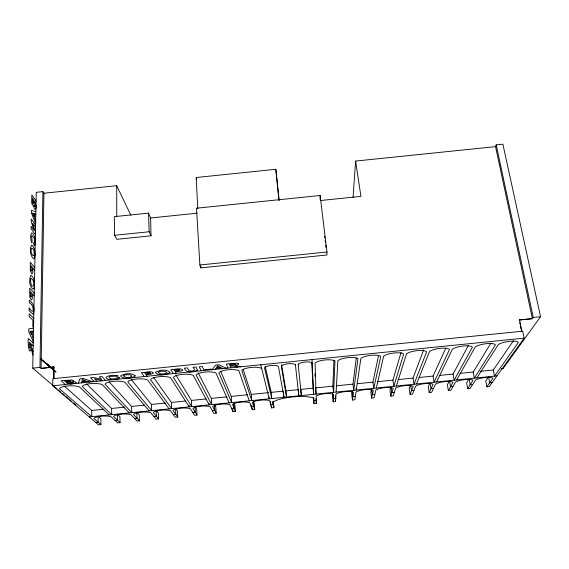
<?xml version="1.0" encoding="UTF-8"?>
<svg xmlns="http://www.w3.org/2000/svg" width="569" height="569" viewBox="0 0 569 569"><rect width="100%" height="100%" fill="white"/><g stroke="black" fill="none" stroke-linecap="round" stroke-linejoin="round"><path stroke-width="0.85" d="M326.969 251.996L326.94 254.99L200.885 267.864L199.875 264.99L196.497 208.204L320.105 195.494L326.969 251.996L199.875 264.99M95.706 422.44L98.153 422.191L98.096 416.138L100.855 418.592L100.919 424.581L98.494 424.823L52.739 385.789L52.81 378.705L522.719 331.186L524.17 338.15L489.304 386.543L486.879 386.785L485.777 380.903L488.579 376.827L489.71 382.802L492.178 382.553M53.92 378.84L53.778 366.841L41.103 368.406L39.958 367.396L32.746 368.129L36.274 192.315L42.903 191.632L43.948 193.211L41.103 368.406L54.041 367.09M39.958 367.396L42.903 191.632M36.018 205.075C36.921 210.886 33.706 210.487 33.663 205.459L33.486 205.921C30.271 204.648 32.348 197.607 31.793 194.861L36.096 201.085M332.573 393.364L333.157 401.806L335.582 401.565L336.002 394.132A9.239 2.262 -6.5 0 1 344.885 391.664A9.239 2.262 -6.5 0 1 353.463 392.375L352.439 400.014L354.871 399.772L355.974 392.119A9.168 2.233 -6.8 0 1 364.942 389.644A9.168 2.233 -6.8 0 1 373.321 390.377L371.621 398.087L374.046 397.845L375.832 390.121A9.189 2.233 -7.1 0 1 384.943 387.631A9.189 2.233 -7.1 0 1 393.179 388.378L390.803 396.159L393.236 395.91L395.697 388.122A9.303 2.248 -7.4 0 1 405.014 385.611A9.303 2.248 -7.4 0 1 413.179 386.365L410.064 394.367L412.489 394.125L415.697 386.109A9.246 2.219 -7.8 0 1 425.093 383.591A9.246 2.219 -7.8 0 1 433.059 384.36L429.182 392.589L431.608 392.347L435.577 384.111A9.282 2.212 -8.1 0 1 445.122 381.579A9.282 2.212 -8.1 0 1 452.945 382.361L448.365 390.661L450.79 390.412L455.463 382.105A9.41 2.226 -8.4 0 1 465.222 379.551A9.41 2.226 -8.4 0 1 472.974 380.348L467.675 388.719L470.108 388.471L475.492 380.092A9.367 2.198 -8.7 0 1 485.329 377.524A9.367 2.198 -8.7 0 1 492.875 378.342L486.879 386.785M315.525 388.805L316.094 394.089L315.07 363.043A10.505 2.959 -6.3 0 1 325.041 359.957A10.505 2.959 -6.3 0 1 334.992 361.031L333.583 392.326L332.865 386.166L333.925 360.177M333.157 401.806L333.491 394.381A9.14 2.24 -6.1 0 0 324.835 393.684A9.14 2.24 -6.1 0 0 316.165 396.131L316.407 403.35L313.974 403.592L313.341 397.66M336.115 392.069L337.886 360.739A10.619 2.98 -6.7 0 1 348.121 357.624A10.619 2.98 -6.7 0 1 357.965 358.712L353.74 390.298L352.965 384.139L356.286 357.922M353.05 197.358L355.611 161.063L495.542 146.631L496.189 144.867L502.889 144.177L540.55 316.705L502.939 368.691L501.218 368.861M351.969 391.977L351.699 394.097L352.439 400.014M371.429 389.317L370.832 392.169L371.621 398.087M356.052 388.286L356.279 390.042L360.853 358.42A10.548 2.952 -7.2 0 1 371.216 355.298A10.548 2.952 -7.2 0 1 380.796 356.407L373.776 388.278L372.944 382.126L378.563 355.511M376.315 388.022L383.691 356.116A10.583 2.945 -7.6 0 1 394.239 352.965A10.583 2.945 -7.6 0 1 403.641 354.103L393.826 386.266L392.937 380.113L401.117 352.261M390.811 387.368L389.964 390.242L390.803 396.159M81.374 382.894L81.673 381.913L87.42 381.33L89.539 382.069M396.365 386.01L406.536 353.804A10.719 2.966 -8 0 1 417.354 350.632A10.719 2.966 -8 0 1 426.643 351.777L414.012 384.231L413.066 378.086L423.656 349.864M78.309 383.2L79.959 378.798L83.067 378.485L92.69 381.749M410.306 385.433L409.168 388.463L410.064 394.367M416.551 383.975L429.538 351.486A10.669 2.923 -8.5 0 1 440.477 348.299A10.669 2.923 -8.5 0 1 449.517 349.466L434.076 382.212L433.073 376.073L445.783 348.157M429.68 383.513L428.237 386.692L429.182 392.589M436.615 381.955L452.412 349.174A10.719 2.909 -8.9 0 1 463.543 345.966A10.719 2.909 -8.9 0 1 472.398 347.154L454.147 380.192L453.088 374.053L468.259 345.646M456.687 379.936L475.293 346.862A10.882 2.923 -9.2 0 1 486.687 343.626A10.882 2.923 -9.2 0 1 495.435 344.828L474.354 378.157L473.237 372.026L490.848 343.249M468.692 379.459L466.63 382.83L467.675 388.719M476.9 377.901L498.33 344.537A10.854 2.881 -9.6 0 1 509.845 341.286A10.854 2.881 -9.6 0 1 518.338 342.517L494.447 376.13L493.273 370.006L513.402 340.76M495.542 146.631L532.399 318.661L519.333 319.984L532.399 318.661L533.26 317.445L496.189 144.867M215.046 369.388L215.836 368.356L221.604 367.773L223.233 368.556M211.967 369.694L215.822 365.063L218.944 364.75L226.391 368.235M33.543 328.235L28.806 328.875L28.742 331.755L33.279 341.592M70.193 384.025L74.653 383.478L76.317 382.475L74.845 381.699L72.448 381.557L73.735 380.796L71.979 379.985L61.082 380.711L65.314 384.516M43.948 193.211L116.702 185.707L130.834 215.167M197.799 208.766L196.198 177.507L275.837 169.292L279.123 200.203M148.516 213.133L114.277 216.654L114.625 235.296L116.823 239.314L151.013 235.808L150.614 217.977L148.516 213.133L149.178 231.754L151.013 235.808M150.614 217.977L197.137 213.197M321.008 200.466L360.924 196.369L355.611 161.063M114.625 235.296L149.178 231.754M533.26 317.445L540.55 316.705M52.739 385.789L524.17 338.15M501.396 368.62L503.117 368.442M64.19 385.953L91.716 410.455L103.864 409.232M86.588 383.883L111.588 408.457L124.703 407.134M109.127 381.82L131.588 406.444L144.618 405.128M131.503 379.786L151.475 404.438L165.38 403.037M153.786 377.66L171.369 402.432L185.38 401.024M175.828 374.9L191.404 400.42L206.184 398.926M198.14 372.766L211.312 398.407L226.974 396.835M220.786 371.45L231.234 396.401L247.771 394.737M243.162 369.345L251.292 394.381L268.703 392.631M265.182 366.408L271.228 392.375L283.412 391.145M281.591 364.75L285.937 390.896L298.184 389.658L298.803 395.825L295.354 364.245M312.964 388.172L300.709 389.402L301.342 395.576L298.163 363.961M315.425 387.923L332.865 386.166M336.272 385.825L352.965 384.139M357.24 383.712L372.944 382.126M377.226 381.699L392.937 380.113M398.108 379.594L413.066 378.086M419.09 377.482L433.073 376.073M439.979 375.376L453.088 374.053M459.994 373.356L473.237 372.026M480.151 371.329L493.273 370.006M89.241 416.928L496.993 375.874M115.08 420.491L117.534 420.242L117.42 414.189M134.583 418.528L137.037 418.279L136.873 412.233L139.284 414.872L139.455 420.854L137.029 421.096L130.998 414.765A9.374 2.212 -2.9 0 0 120.884 414.218A9.374 2.212 -2.9 0 0 113.622 416.515L120.059 422.653L117.634 422.902L111.119 416.764A9.324 2.176 -2.6 0 0 100.933 416.224A9.324 2.176 -2.6 0 0 93.878 418.5L100.919 424.581M153.979 416.579L156.432 416.33L156.212 410.285L158.374 412.952L158.595 418.926L156.169 419.168L150.757 412.774A9.253 2.198 -3.2 0 0 140.842 412.205A9.253 2.198 -3.2 0 0 133.495 414.509L139.455 420.854M173.374 414.623L175.828 414.381L175.601 409.203M192.905 412.66L195.366 412.411L195.089 407.24M212.322 410.711L214.783 410.462L214.406 404.431M231.747 408.755L234.208 408.506L233.838 403.336M355.369 396.316L352.901 396.565L352.261 391.422M374.85 394.36L372.389 394.609L371.692 389.459M394.345 392.397L391.877 392.646L391.145 387.503M413.969 390.419L411.501 390.668L410.718 385.533M433.478 388.456L431.01 388.705L430.178 383.577M452.995 386.493L450.527 386.742L449.51 380.761L447.369 384.765L448.365 390.661M472.647 384.516L470.172 384.765L469.254 379.644M176.041 409.011L177.471 411.031L177.741 416.999L175.316 417.248L170.522 410.79A9.218 2.205 -3.5 0 0 160.743 410.199A9.218 2.205 -3.5 0 0 153.26 412.525L158.595 418.926M195.452 407.055L196.696 409.097L197.023 415.064L194.598 415.306L190.423 408.784A9.282 2.233 -3.8 0 0 180.722 408.193A9.282 2.233 -3.8 0 0 173.026 410.534L177.741 416.999M214.762 405.121L215.829 407.205L216.206 413.165L213.78 413.407L210.21 406.792A9.168 2.226 -4.1 0 0 200.708 406.181A9.168 2.226 -4.1 0 0 192.927 408.528L197.023 415.064M216.206 413.165L212.714 406.543A9.154 2.226 -4.4 0 1 220.637 404.175A9.154 2.226 -4.4 0 1 230.004 404.801L232.998 411.593L235.424 411.344L234.997 405.391L234.079 403.208M235.424 411.344L232.508 404.545A9.225 2.255 -4.7 0 1 240.637 402.162A9.225 2.255 -4.7 0 1 249.926 402.795L252.287 409.652L254.713 409.403L254.236 403.457L253.518 401.252M254.713 409.403L252.437 402.539A9.132 2.233 -5.1 0 1 260.645 400.142A9.132 2.233 -5.1 0 1 269.742 400.804L271.498 407.866L273.924 407.617L273.397 401.678M33.486 331.073L32.426 331.151L32.319 336.485L33.336 338.655M102.719 380.732L94.532 378.819L96.943 381.322M237.394 367.126L233.233 366.016L230.21 366.095L230.843 367.787M240.865 366.777L235.274 365.483L238.61 364.402L238.439 363.627L237.031 363.2L226.37 363.996L227.934 368.079M35.883 211.746L31.444 210.324L31.387 212.891L35.641 223.688M35.833 214.285L34.837 213.901L34.737 218.674L35.691 221.064M43.08 360.902L44.268 361.976M51.608 368.328L46.053 363.435L55.918 371.934L40.79 358.918L43.507 361.386M45.378 362.759L46.132 363.378M46.494 363.797L49.645 366.514M46.708 363.868L46.139 363.534L46.992 364.267L44.901 362.531M49.702 366.628L49.126 366.123L50.541 367.325M49.325 366.301L50.712 367.467L48.273 365.561M48.6 365.44L45.698 363.036M51.615 368.221L49.901 366.849L51.21 367.987M44.659 362.311L46.992 364.167M49.389 366.13L47.632 364.765M47.334 364.743L49.183 366.223L40.883 358.975M51.16 367.759L52.056 368.548M46.231 363.598L47.419 364.644M55.243 371.429L55.847 371.891L52.135 368.605M49.119 366.031L48.721 365.782M50.677 367.446L49.773 366.6M50.349 367.14L47.746 364.864M47.191 364.473L47.995 365.177M48.109 365.277L48.329 365.447M49.105 366.137L49.539 366.415M49.887 366.948L54.055 370.391M32.746 368.129L56.879 388.762M58.223 389.914L60.904 392.205M62.241 393.35L64.254 395.071M65.591 396.216L68.273 398.513M69.617 399.658L71.63 401.38M73.508 402.987L76.018 405.135M44.254 362.04L45.043 362.723M46.63 363.947L47.078 364.38M33.194 345.746L31.267 343.946L31.451 346.926L33.066 351.891M109.163 414.922L79.361 386.856A10.804 2.852 -1.6 0 0 67.384 385.988A10.804 2.852 -1.6 0 0 59.546 388.855L91.758 416.672L91.716 410.455M33.244 343.036L28.592 338.64C27.205 338.562 29.026 357.759 31.053 348.612L33.002 355.163M118.053 414.808L119.938 416.672L120.059 422.653M33.557 327.673L32.789 326.912L32.924 320.276L29.126 316.4L29.183 313.718L33.742 318.412M94.248 381.593L90.492 377.738L93.352 377.446L101.744 379.445L99.319 376.842L102.05 376.564L105.628 380.441M129.22 412.902L102.2 384.544A10.847 2.895 -2 0 0 90.336 383.67A10.847 2.895 -2 0 0 82.235 386.564L111.688 414.666L111.588 408.457M34.197 295.795L32.497 293.91L32.248 298.846L31.302 299.963L29.759 296.762L29.716 288.134L34.247 293.206M149.163 410.896L124.91 382.254A10.69 2.888 -2.3 0 0 113.295 381.351A10.69 2.888 -2.3 0 0 105.08 384.26L131.745 412.646L131.588 406.444M34.709 270.211L33.038 268.205L32.789 273.006L31.857 274.002L30.342 270.723L30.292 262.288L34.759 267.686M35.42 234.542L31.039 228.724L31.089 226.426L34.026 230.353L31.203 221.441L31.252 219.051L35.612 224.99M144.313 376.536L141.375 372.588C144.931 373.15 150.629 370.035 153.523 373.044L151.731 374.068L146.133 374.765L147.215 376.237M169.114 408.883L147.634 379.957A10.64 2.902 -2.7 0 0 136.197 379.039A10.64 2.902 -2.7 0 0 127.79 381.963L151.688 410.64L151.475 404.438M35.57 227.244L32.739 223.411L35.47 232.095M173.289 373.605L170.821 369.615C174.555 369.928 179.292 367.503 182.713 369.729L182.585 370.405L180.899 371.116L175.288 371.82L176.191 373.314M201.241 370.782L199.25 366.777L202.201 366.479L203.816 369.814L211.049 369.082L211.355 369.758M229.136 402.845L216 373.051A10.534 2.937 -4 0 0 205.11 372.076A10.534 2.937 -4 0 0 196.127 375.063L211.689 404.602L211.312 398.407M249.25 400.818L238.909 370.739A10.612 2.973 -4.4 0 0 228.126 369.75A10.612 2.973 -4.4 0 0 218.887 372.759L231.668 402.589L231.234 396.401M196.198 177.507L196.689 179.214M260.773 364.765L269.244 398.805L269.087 397.041M273.924 407.617L272.679 402.361A22.148 5.356 -5.6 0 1 292.736 396.913A22.148 5.356 -5.6 0 1 313.732 398.229L313.974 403.592M519.846 322.459L521.73 331.535L519.525 319.686M324.622 236.235L324.835 237.977M325.162 240.587L325.383 242.33M325.71 244.94L326.037 247.551M335.468 395.711L335.767 398.293L333.306 398.535L332.701 393.385M335.383 399.872L335.582 401.565M316.115 398.528L316.3 400.249L313.839 400.498L313.562 397.916M316.037 399.957L316.407 403.35M275.837 169.292L278.966 200.423M285.937 390.896L286.52 397.062L281.378 366.45A7.034 1.992 -5.6 0 1 288.092 363.755A7.034 1.992 -5.6 0 1 295.368 365.035M283.49 392.027L283.661 393.791M283.824 395.555L283.988 397.318L278.49 366.742A6.999 1.977 -5.2 0 0 271.121 365.483A6.999 1.977 -5.2 0 0 264.571 368.15L271.776 398.549L271.228 392.375M272.9 401.145L273.205 404.58L270.744 404.829L270.439 401.387M271.349 406.166L271.498 407.866M253.347 401.373L253.76 406.536L251.299 406.785L251.164 405.064M251.292 394.381L251.783 400.562L241.797 370.447A10.498 2.952 -4.9 0 1 251.157 367.425A10.498 2.952 -4.9 0 1 261.69 368.442M252.152 407.952L252.287 409.652M232.877 409.886L232.998 411.593M200.779 266.278L200.885 267.864M209.058 403.087L209.164 404.851L193.247 375.348A10.562 2.93 -3.6 0 0 182.172 374.395A10.562 2.93 -3.6 0 0 173.381 377.361L191.725 406.607L191.404 400.42M189.107 405.092L189.2 406.863L170.508 377.645A10.697 2.945 -3.1 0 0 159.178 376.714A10.697 2.945 -3.1 0 0 150.508 379.665L171.639 408.627L171.369 402.432M311.72 362.588L313.562 394.345L312.018 359.587M314.927 373.79L315.02 376.436M53.778 366.841L53.906 378.819M320.105 195.494L320.134 199.712M116.702 185.707L116.773 216.22M298.256 364.743A6.999 1.977 -5.9 0 1 305.076 362.048A6.999 1.977 -5.9 0 1 312.182 363.335M30.406 292.886L30.456 295.467A1.814 0.562 83.7 0 0 30.982 296.954L31.587 296.477L31.729 293.056L30.434 291.62L30.406 292.886M30.975 266.996L31.018 269.528A1.792 0.548 83.1 0 0 31.537 271.036L32.134 270.624L32.277 267.295L30.996 265.759L30.975 266.996M34.147 202.699C33.678 207.08 35.939 208.83 35.328 202.422L34.183 200.772L34.147 202.699M29.282 344.281L29.304 346.962L29.986 348.342A1.558 0.498 84.9 0 0 30.363 347.687L30.52 343.249L29.325 342.14L29.282 344.281M32.433 199.676C31.857 203.944 34.005 205.708 33.464 199.74L32.461 198.297L32.433 199.676M31.636 331.215L31.558 334.864L29.873 331.343L31.636 331.215M34.09 213.631L34.026 216.889L32.447 212.998L34.09 213.631M29.19 308.049L29.133 310.724L33.045 314.259C35.193 309.65 33.784 303.213 29.368 300.204L29.304 302.857C33.678 303.91 35.221 317.225 29.19 308.049M35.271 242.273L34.858 245.068L34.097 245.644L33.535 242.778L34.126 242.835A2.753 0.818 82.5 0 0 34.517 241.27L34.453 239.947A3.03 0.903 82.5 0 0 34.012 238.013L32.099 235.516A3.087 0.925 82.4 0 0 31.594 236.249L32.17 240.936L31.907 243.127C30.74 240.018 29.766 235.722 31.772 232.885L32.646 233.226L34.083 235.417A6.01 1.792 82.5 0 1 35.001 238.688L35.271 242.273M35.015 254.898L34.609 257.949L33.585 258.845C30.107 255.723 29.488 249.307 31.409 245.26L31.743 245.168C34.809 247.181 34.901 251.576 35.015 254.898M34.41 285.019L33.998 288.199L32.952 289.244C29.261 286.257 28.877 279.642 30.74 275.552L31.082 275.424C34.282 277.217 34.275 281.762 34.41 285.019M30.577 279.827C31.032 293.184 37.412 281.776 30.975 278.426A3.442 1.06 83.4 0 0 30.577 279.827M34.261 253.945C33.727 259.272 30.065 251.498 31.238 249.4A3.4 1.024 82.7 0 1 31.636 248.084C33.891 248.283 34.204 252.024 34.261 253.945M158.58 372.268L158.559 372.574C160.394 374.765 164.69 374.238 166.817 372.716L165.558 371.308L160.97 371.23A3.656 1.038 -3.1 0 0 159.121 371.756L158.58 372.268M235.701 364.316L235.687 364.494A1.593 0.462 -4.5 0 1 234.755 364.907L229.968 365.447L229.577 364.402L234.03 363.968L235.701 364.316M135.145 375.775L135.102 376.209C131.197 378.577 124.12 379.559 120.6 376.18L120.713 375.675C124.725 373.463 131.574 372.482 135.145 375.775M169.911 372.261L169.811 372.702C165.956 374.95 158.765 376.216 155.501 372.659L155.678 372.14C159.626 370.042 166.582 368.797 169.911 372.261M82.398 379.551L81.908 381.18L85.841 380.782L82.398 379.551M119.611 377.674C117.662 380.156 113.565 379.409 110.735 379.608A6.551 1.814 -2.2 0 1 107.605 378.997L106.396 378.229L106.076 377.318C109.262 374.8 114.355 374.928 118.174 376.045L110.4 376.401A3.364 0.932 -2.2 0 0 109.177 376.977L109.355 377.866L110.678 378.677A3.307 0.918 -2.2 0 0 112.612 378.933L114.099 378.862A3.001 0.832 -2.2 0 0 116.211 378.314L116.581 377.724L119.611 377.674M123.822 375.533L123.693 376.095C125.671 378.157 129.924 377.83 132.072 376.223L130.607 374.843L125.955 374.765A3.677 1.031 -2.4 0 0 124.149 375.291L123.822 375.533M197.386 370.177C193.716 372.19 185.907 373.797 184.363 368.171L187.315 367.873L188.986 370.725C191.533 371.486 197.08 371.244 193.062 367.29L196.013 366.991L197.386 370.177M217.756 365.874L216.44 367.581L220.388 367.183L217.756 365.874M150.429 373.186L145.643 374.096L144.818 372.972L149.064 372.638A1.913 0.541 -2.8 0 1 150.394 373.008L150.429 373.186M73.209 382.667L67.512 383.591L66.402 382.574L71.395 382.133L73.209 382.667M179.712 370.22L174.875 371.144L174.185 369.999L178.424 369.665A1.906 0.548 -3.4 0 1 179.697 370.049L179.712 370.22M70.94 381.102L65.705 381.941L64.731 381.052L69.624 380.625L70.94 381.102"/></g></svg>
